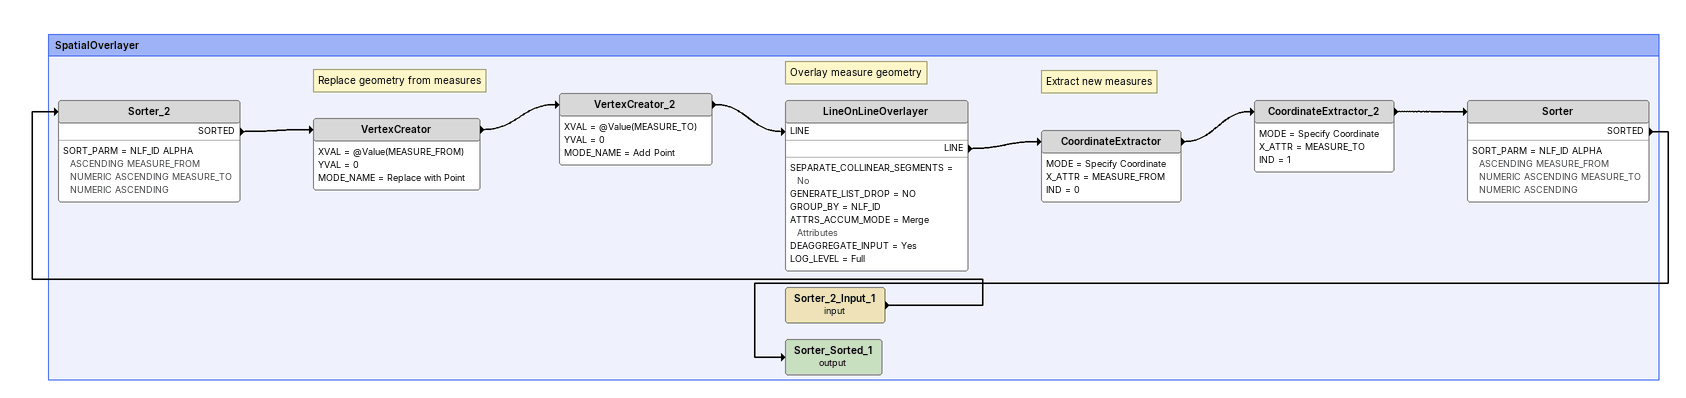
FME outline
Bookmark: SpatialOverlayer
Sorter_2_Input_1 (input)
    -> Sorter_2
Sorter_2
    SORT_PARM = NLF_ID ALPHA ASCENDING MEASURE_FROM NUMERIC ASCENDING MEASURE_TO NUMERIC ASCENDING
    SORTED -> VertexCreator
Note: Replace geometry from measures
VertexCreator
    XVAL = @Value(MEASURE_FROM)
    YVAL = 0
    MODE_NAME = Replace with Point
    -> VertexCreator_2
VertexCreator_2
    XVAL = @Value(MEASURE_TO)
    YVAL = 0
    MODE_NAME = Add Point
    -> LineOnLineOverlayer [LINE]
Note: Overlay measure geometry
LineOnLineOverlayer
    SEPARATE_COLLINEAR_SEGMENTS = No
    GENERATE_LIST_DROP = NO
    GROUP_BY = NLF_ID
    ATTRS_ACCUM_MODE = Merge Attributes
    DEAGGREGATE_INPUT = Yes
    LOG_LEVEL = Full
    LINE -> CoordinateExtractor
Note: Extract new measures
CoordinateExtractor
    MODE = Specify Coordinate
    X_ATTR = MEASURE_FROM
    IND = 0
    -> CoordinateExtractor_2
CoordinateExtractor_2
    MODE = Specify Coordinate
    X_ATTR = MEASURE_TO
    IND = 1
    -> Sorter
Sorter
    SORT_PARM = NLF_ID ALPHA ASCENDING MEASURE_FROM NUMERIC ASCENDING MEASURE_TO NUMERIC ASCENDING
    SORTED -> Sorter_Sorted_1 (output)
Sorter_Sorted_1 (output)
